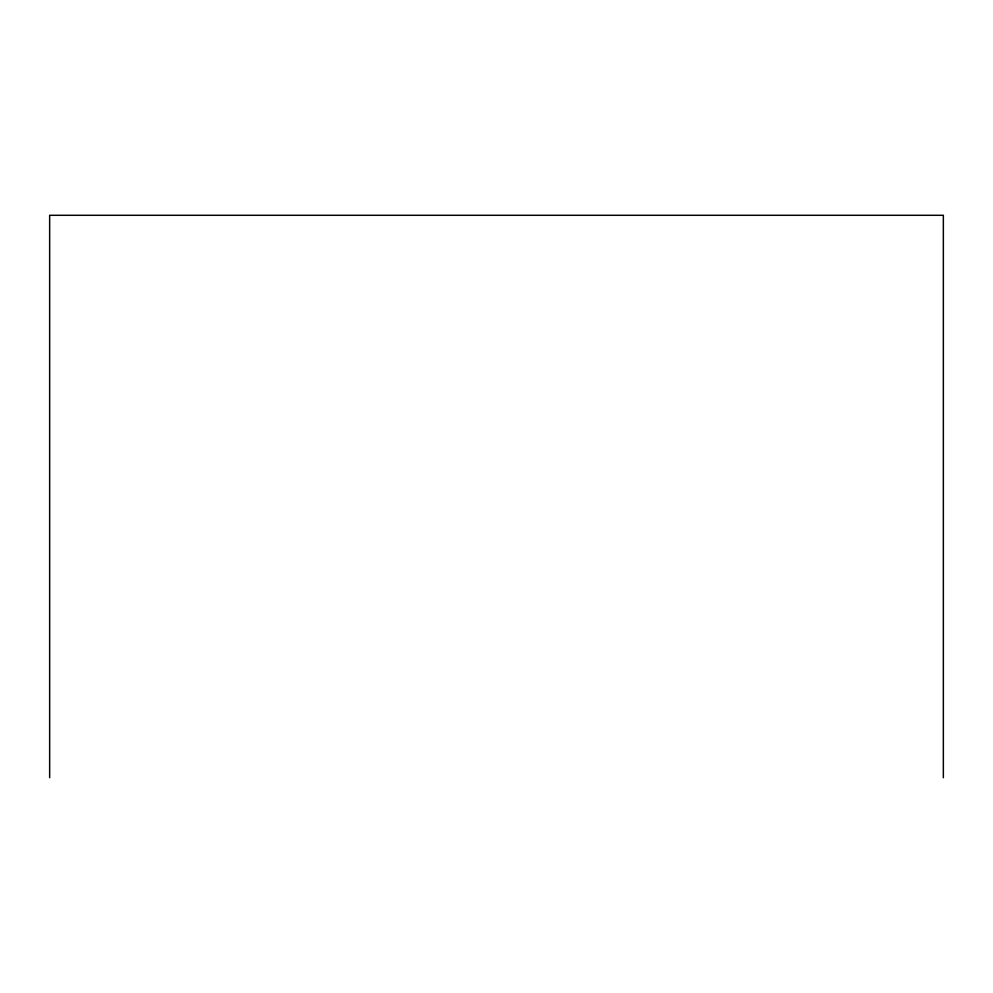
<?xml version="1.0" encoding="UTF-8"?>
<svg xmlns="http://www.w3.org/2000/svg" width="993" height="993" viewBox="0 0 993 993"><rect width="100%" height="100%" fill="white"/><g stroke="black" fill="none" stroke-linecap="round" stroke-linejoin="round"><path stroke-width="1.49" d="M943.35 777.705L943.35 215.295L49.65 215.295L49.65 777.705"/></g></svg>
